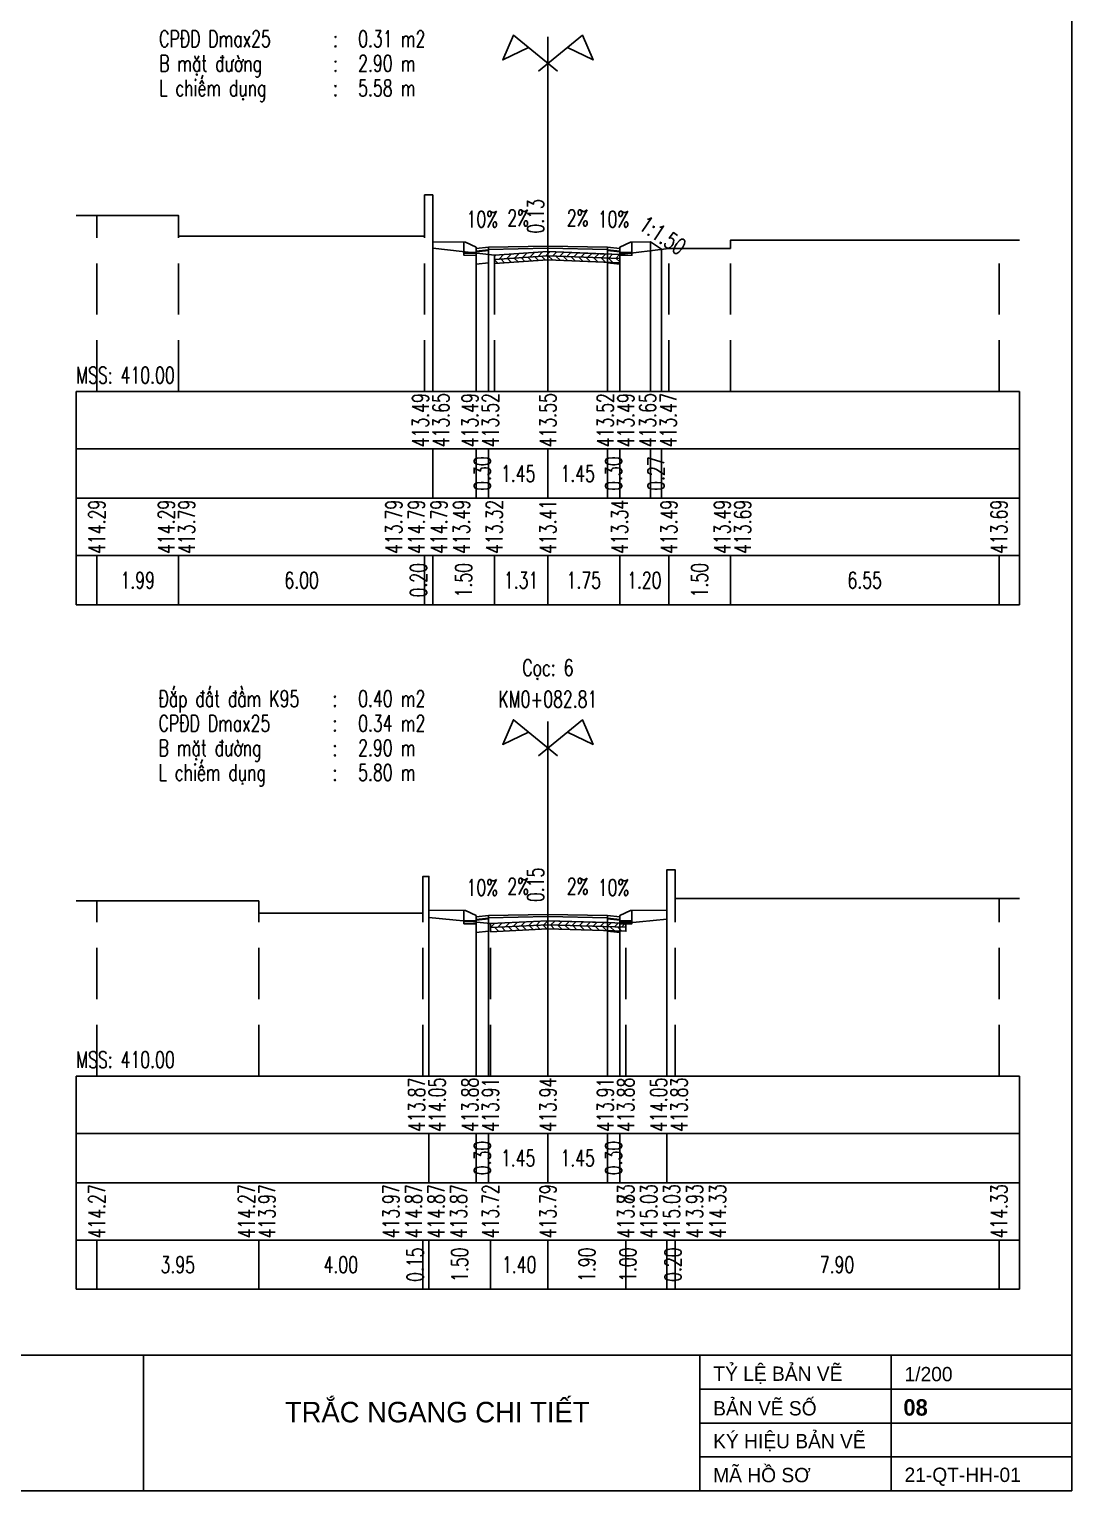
# Model space of a CAD drawing. Header units: centimetres. Extents: x 8901 to 10871, y -7016 to -5464.
# Drawn here: x 9001.39 to 9026.81, y -6271.06 to -6235.43 of the extents above; entities that cross this region are included whole.
import ezdxf
from ezdxf.enums import TextEntityAlignment as Align

# ---------------------------------------------------------------- set-up
doc = ezdxf.new("R2010")
doc.units = ezdxf.units.CM
doc.header["$LTSCALE"] = 10
doc.header["$MEASUREMENT"] = 0
doc.linetypes.add('HIDDEN2', pattern=[0.1875, 0.125, -0.0625])
for name, color, linetype in [('25', 8, 'Continuous'), ('AoDuongCu1', 1, 'Continuous'), ('AoDuongCu2', 2, 'Continuous'), ('BTN', 8, 'Continuous'), ('BTXM', 8, 'Continuous'), ('CONGDUNG', 7, 'Continuous'), ('CP1', 7, 'Continuous'), ('DA DAM', 6, 'Continuous'), ('DAU_CO', 3, 'Continuous'), ('diendientich', 3, 'Continuous'), ('DienTKTN', 2, 'Continuous'), ('DuongdongTK', 2, 'Continuous'), ('entdauco', 3, 'Continuous'), ('enttntunhien', 3, 'Continuous'), ('K-TEN', 30, 'Continuous'), ('KHUNGTEN', 1, 'Continuous'), ('KTTN$0$KHUNGTEN', 1, 'Continuous'), ('linedongtn', 8, 'Continuous'), ('Mat duong 1 Phai', 1, 'Continuous'), ('Mat duong 1 Trai', 1, 'Continuous'), ('MSSTracNgang', 5, 'Continuous'), ('plinetntn', 3, 'Continuous'), ('Ranh dan Phai', 4, 'Continuous'), ('Ranh dan Trai', 4, 'Continuous'), ('Taluy Phai', 1, 'Continuous'), ('Taluy Trai', 1, 'Continuous'), ('Via he Phai', 3, 'Continuous'), ('Via he Trai', 3, 'Continuous'), ('VUA', 7, 'Continuous')]:
    doc.layers.add(name, color=color, linetype=linetype)
doc.styles.add('BTHHG', font='Vnromanc.shx')
doc.styles.add('CHUSO', font='Vnsimple.shx', dxfattribs={"width": 0.7})
doc.styles.add('CHUSO_TK', font='Vnsimple.shx', dxfattribs={"width": 0.7})
doc.styles.add('Khung ten', font='VHAVANB_3.TTF')
doc.styles.add('KTTN$0$Khung ten', font='VHAVANB_3.TTF')
doc.styles.add('TENCOC', font='vnsimple.shx', dxfattribs={"width": 0.7})
pattern_1 = [(45, (-52.15636, 0), (-0.0883883476, 0.0883883476), [])]
pattern_2 = [(135, (-52.15636, 0), (-0.0883883476, -0.0883883476), [])]

# ---------------------------------------------------------------- blocks, each defined once
blk = doc.blocks.new('DauCo')
at = {"layer": 'DAU_CO', "linetype": 'Continuous'}
blk.add_line((0, 0), (0, 1.292), dxfattribs=at)
for points in [[(0.466, -0.381), (-1.683, 1.376), (-2.203, 0.173), (-0.947, 0.774)], [(-0.466, -0.381), (1.683, 1.376), (2.203, 0.173), (0.947, 0.774)]]:
    blk.add_lwpolyline(points, dxfattribs=at)
blk = doc.blocks.new('Khung_TN_16-DH-01')
at = {"layer": 'KHUNGTEN', "color": 10}
blk.add_lwpolyline([(0, 0), (76, 0), (76, 56), (0, 56)], close=True, dxfattribs=at)
at = {"layer": 'KTTN$0$KHUNGTEN', "color": 7}
for p, q in [((53.366, 0), (53.366, 3.305)), ((66.929, 0), (66.929, 3.305)), ((71.596, 0), (71.596, 3.305))]:
    blk.add_line(p, q, dxfattribs=at)
at = {"layer": 'KTTN$0$KHUNGTEN', "color": 4}
blk.add_lwpolyline([(0, 3.305), (76, 3.305), (76, 0), (0, 0), (0, 3.305)], dxfattribs=at)
at = {"layer": 'KTTN$0$KHUNGTEN', "color": 7}
for points in [[(66.929, 2.479), (76, 2.479)], [(66.929, 1.652), (76, 1.652)], [(66.929, 0.826), (76, 0.826)]]:
    blk.add_lwpolyline(points, dxfattribs=at)
at = {"layer": 'KHUNGTEN', "color": 7, "style": 'Khung ten'}
blk.add_text('tr¾c ngang chi tiÕt', height=0.5, dxfattribs=at).set_placement((60.527, 1.918), align=Align.MIDDLE_CENTER)
at = {"layer": 'KTTN$0$KHUNGTEN', "color": 7, "style": 'KTTN$0$Khung ten'}
for s, p in [('tû lÖ b¶n vÏ', (67.26, 2.855)), ('1/200', (71.922, 2.844)), ('b¶n vÏ sè', (67.255, 2.011)), ('Ký hiÖu b¶n vÏ', (67.255, 1.21)), ('m· hå s¬', (67.255, 0.383)), ('21-QT-hh-01', (71.922, 0.389))]:
    blk.add_text(s, height=0.35, dxfattribs=at).set_placement(p, align=Align.MIDDLE_LEFT)

msp = doc.modelspace()

# ---------------------------------------------------------------- hatches: boundary and pattern name
at = {"layer": 'AoDuongCu1'}
h = msp.add_hatch(dxfattribs=at)
h.set_pattern_fill('ANSI31', color=8, style=0)
h.set_pattern_definition(pattern_1)
h.paths.add_polyline_path([(9012.72778, -6240.94129), (9014.03428, -6240.85129), (9015.78428, -6240.92279), (9015.78428, -6241.02279), (9014.03428, -6240.95129), (9012.72778, -6241.04129)])
h = msp.add_hatch(dxfattribs=at)
h.set_pattern_fill('ANSI31', color=8, style=0)
h.set_pattern_definition(pattern_1)
h.paths.add_polyline_path([(9012.63428, -6257.23346), (9014.03428, -6257.16646), (9015.93428, -6257.22286), (9015.93428, -6257.32286), (9014.03428, -6257.26646), (9012.63428, -6257.33346)])
at = {"layer": 'AoDuongCu2'}
h = msp.add_hatch(dxfattribs=at)
h.set_pattern_fill('ANSI31', color=8, angle=90, style=0)
h.set_pattern_definition(pattern_2)
h.paths.add_polyline_path([(9012.72778, -6241.04129), (9014.03428, -6240.95129), (9015.78428, -6241.02279), (9015.78428, -6241.12279), (9014.03428, -6241.05129), (9012.72778, -6241.14129)])
h = msp.add_hatch(dxfattribs=at)
h.set_pattern_fill('ANSI31', color=8, angle=90, style=0)
h.set_pattern_definition(pattern_2)
h.paths.add_polyline_path([(9012.63428, -6257.33346), (9014.03428, -6257.26646), (9015.93428, -6257.32286), (9015.93428, -6257.42286), (9014.03428, -6257.36646), (9012.63428, -6257.43346)])

# ---------------------------------------------------------------- linework, layer by layer
at = {"layer": '25', "color": 8}
for points in [[(9012.58428, -6240.74677), (9012.58428, -6240.92503), (9012.72778, -6240.94129), (9014.03428, -6240.85129), (9014.03428, -6240.71777)], [(9014.03428, -6240.71777), (9014.03428, -6240.85129), (9015.48428, -6240.91054), (9015.48428, -6240.74677)], [(9012.58428, -6257.0414), (9012.58428, -6257.22846), (9012.63428, -6257.23346), (9014.03428, -6257.16646), (9014.03428, -6257.0124)], [(9014.03428, -6257.0124), (9014.03428, -6257.16646), (9015.48428, -6257.2095), (9015.48428, -6257.0414)]]:
    msp.add_lwpolyline(points, dxfattribs=at)
at = {"layer": 'AoDuongCu1', "color": 8}
for points in [[(9012.72778, -6241.04129), (9014.03428, -6240.95129), (9015.78428, -6241.02279)], [(9012.63428, -6257.33346), (9014.03428, -6257.26646), (9015.93428, -6257.32286)]]:
    msp.add_lwpolyline(points, dxfattribs=at)
at = {"layer": 'AoDuongCu2', "color": 8}
for points in [[(9012.72778, -6240.94129), (9012.72778, -6241.14129), (9014.03428, -6241.05129), (9015.78428, -6241.12279), (9015.78428, -6240.92279)], [(9012.63428, -6257.23346), (9012.63428, -6257.43346), (9014.03428, -6257.36646), (9015.93428, -6257.42286), (9015.93428, -6257.22286)]]:
    msp.add_lwpolyline(points, dxfattribs=at)
at = {"layer": 'BTN', "color": 8}
for points in [[(9012.58428, -6240.79677), (9014.03428, -6240.76777)], [(9014.03428, -6240.76777), (9015.48428, -6240.79677)], [(9012.58428, -6257.0914), (9014.03428, -6257.0624)], [(9014.03428, -6257.0624), (9015.48428, -6257.0914)]]:
    msp.add_lwpolyline(points, dxfattribs=at)
at = {"layer": 'BTXM', "color": 8}
for points in [[(9011.98428, -6240.87227), (9012.28428, -6240.87677)], [(9012.28428, -6240.83677), (9012.58428, -6240.80677)], [(9015.48428, -6240.80677), (9015.78428, -6240.83677)], [(9015.78428, -6240.87677), (9016.08428, -6240.87227)], [(9012.28428, -6257.1314), (9012.58428, -6257.1014)], [(9015.48428, -6257.1014), (9015.78428, -6257.1314)], [(9011.98428, -6257.1669), (9012.28428, -6257.1714)], [(9015.78428, -6257.1714), (9016.08428, -6257.1669)]]:
    msp.add_lwpolyline(points, dxfattribs=at)
at = {"layer": 'CP1', "color": 7}
for points in [[(9012.28428, -6240.77677), (9012.28428, -6240.94677), (9012.28428, -6241.15677), (9012.58428, -6241.12677), (9012.58428, -6240.74677)], [(9015.48428, -6240.74677), (9015.48428, -6241.12677), (9015.78428, -6241.15677), (9015.78428, -6240.94677), (9015.78428, -6240.77677)], [(9012.28428, -6257.0714), (9012.28428, -6257.2414), (9012.28428, -6257.4514), (9012.58428, -6257.4214), (9012.58428, -6257.0414)], [(9015.48428, -6257.0414), (9015.48428, -6257.4214), (9015.78428, -6257.4514), (9015.78428, -6257.2414), (9015.78428, -6257.0714)]]:
    msp.add_lwpolyline(points, dxfattribs=at)
at = {"layer": 'DA DAM', "color": 6}
for points in [[(9011.98428, -6240.62227), (9011.98428, -6240.94227), (9012.28428, -6240.94677), (9012.28428, -6240.77677)], [(9015.78428, -6240.77677), (9015.78428, -6240.94677), (9016.08428, -6240.94227), (9016.08428, -6240.62227)], [(9011.98428, -6256.9169), (9011.98428, -6257.2369), (9012.28428, -6257.2414), (9012.28428, -6257.0714)], [(9015.78428, -6257.0714), (9015.78428, -6257.2414), (9016.08428, -6257.2369), (9016.08428, -6256.9169)]]:
    msp.add_lwpolyline(points, dxfattribs=at)
at = {"layer": 'DienTKTN', "color": 2}
for p, q in [((9011.22778, -6245.66329), (9011.22778, -6246.86329)), ((9012.28428, -6245.66329), (9012.28428, -6246.86329)), ((9012.58428, -6245.66329), (9012.58428, -6246.86329)), ((9014.03428, -6245.66329), (9014.03428, -6246.86329)), ((9015.48428, -6245.66329), (9015.48428, -6246.86329)), ((9015.78428, -6245.66329), (9015.78428, -6246.86329)), ((9016.53428, -6245.66329), (9016.53428, -6246.86329)), ((9016.80399, -6245.66329), (9016.80399, -6246.86329)), ((9011.13428, -6262.35146), (9011.13428, -6263.55146)), ((9012.28428, -6262.35146), (9012.28428, -6263.55146)), ((9012.58428, -6262.35146), (9012.58428, -6263.55146)), ((9014.03428, -6262.35146), (9014.03428, -6263.55146)), ((9015.48428, -6262.35146), (9015.48428, -6263.55146)), ((9015.78428, -6262.35146), (9015.78428, -6263.55146)), ((9016.93428, -6262.35146), (9016.93428, -6263.55146))]:
    msp.add_line(p, q, dxfattribs=at)
at = {"layer": 'DienTKTN'}
for points in [[(9012.892, -6240.516, 0, 0, 0), (9012.41438, -6240.56376, 0.13, 0, 0), (9011.97656, -6240.60755, 0, 0, 0)], [(9013.76919, -6240.52308, 0, 0, 0), (9013.28928, -6240.53267, 0.13, 0, 0), (9012.84937, -6240.54147, 0, 0, 0)], [(9014.29937, -6240.52308, 0, 0, 0), (9014.77928, -6240.53267, 0.13, 0, 0), (9015.21919, -6240.54147, 0, 0, 0)], [(9015.17656, -6240.516, 0, 0, 0), (9015.65418, -6240.56376, 0.13, 0, 0), (9016.092, -6240.60755, 0, 0, 0)], [(9012.892, -6256.81063, 0, 0, 0), (9012.41438, -6256.85839, 0.13, 0, 0), (9011.97656, -6256.90218, 0, 0, 0)], [(9015.17656, -6256.81063, 0, 0, 0), (9015.65418, -6256.85839, 0.13, 0, 0), (9016.092, -6256.90218, 0, 0, 0)], [(9013.76919, -6256.81771, 0, 0, 0), (9013.28928, -6256.8273, 0.13, 0, 0), (9012.84937, -6256.8361, 0, 0, 0)], [(9014.29937, -6256.81771, 0, 0, 0), (9014.77928, -6256.8273, 0.13, 0, 0), (9015.21919, -6256.8361, 0, 0, 0)]]:
    msp.add_lwpolyline(points, format="xyseb", dxfattribs=at)
at = {"layer": 'DuongdongTK'}
for p, q in [((9011.22778, -6240.61093), (9011.22778, -6244.26329)), ((9016.53428, -6240.61552), (9016.53428, -6244.26329)), ((9012.28428, -6240.77677), (9012.28428, -6244.26329)), ((9012.58428, -6240.74677), (9012.58428, -6244.26329)), ((9014.03428, -6240.71777), (9014.03428, -6244.26329)), ((9015.48428, -6240.74677), (9015.48428, -6244.26329)), ((9015.78428, -6240.77677), (9015.78428, -6244.26329)), ((9016.80399, -6240.79533), (9016.80399, -6244.26329)), ((9011.13428, -6256.90415), (9011.13428, -6260.95146)), ((9012.28428, -6257.0714), (9012.28428, -6260.95146)), ((9012.58428, -6257.0414), (9012.58428, -6260.95146)), ((9014.03428, -6257.0124), (9014.03428, -6260.95146)), ((9015.48428, -6257.0414), (9015.48428, -6260.95146)), ((9015.78428, -6257.0714), (9015.78428, -6260.95146)), ((9016.93428, -6256.90415), (9016.93428, -6260.95146))]:
    msp.add_line(p, q, dxfattribs=at)
at = {"layer": 'entdauco'}
for p, q in [((9014.03428, -6240.85129), (9014.03428, -6236.26329)), ((9014.03428, -6257.16646), (9014.03428, -6252.95146))]:
    msp.add_line(p, q, dxfattribs=at)
at = {"layer": 'enttntunhien'}
for p, q in [((9002.53428, -6244.26329), (9025.53428, -6244.26329)), ((9002.53428, -6244.26329), (9002.53428, -6249.46329)), ((9025.53428, -6244.26329), (9025.53428, -6249.46329)), ((9002.53428, -6245.66329), (9025.53428, -6245.66329)), ((9002.53428, -6246.86329), (9025.53428, -6246.86329)), ((9002.53428, -6248.26329), (9025.53428, -6248.26329)), ((9002.53428, -6249.46329), (9025.53428, -6249.46329)), ((9002.53428, -6260.95146), (9025.53428, -6260.95146)), ((9002.53428, -6260.95146), (9002.53428, -6266.15146)), ((9025.53428, -6260.95146), (9025.53428, -6266.15146)), ((9002.53428, -6262.35146), (9025.53428, -6262.35146)), ((9002.53428, -6263.55146), (9025.53428, -6263.55146)), ((9002.53428, -6264.95146), (9025.53428, -6264.95146)), ((9002.53428, -6266.15146), (9025.53428, -6266.15146))]:
    msp.add_line(p, q, dxfattribs=at)
at = {"layer": 'enttntunhien', "color": 3}
for p, q in [((9003.03428, -6248.26329), (9003.03428, -6249.46329)), ((9005.02778, -6248.26329), (9005.02778, -6249.46329)), ((9011.02778, -6248.26329), (9011.02778, -6249.46329)), ((9011.22778, -6248.26329), (9011.22778, -6249.46329)), ((9012.72778, -6248.26329), (9012.72778, -6249.46329)), ((9014.03428, -6248.26329), (9014.03428, -6249.46329)), ((9015.78428, -6248.26329), (9015.78428, -6249.46329)), ((9016.98428, -6248.26329), (9016.98428, -6249.46329)), ((9018.48428, -6248.26329), (9018.48428, -6249.46329)), ((9025.03428, -6248.26329), (9025.03428, -6249.46329)), ((9003.03428, -6264.95146), (9003.03428, -6266.15146)), ((9006.98428, -6264.95146), (9006.98428, -6266.15146)), ((9010.98428, -6264.95146), (9010.98428, -6266.15146)), ((9011.13428, -6264.95146), (9011.13428, -6266.15146)), ((9012.63428, -6264.95146), (9012.63428, -6266.15146)), ((9014.03428, -6264.95146), (9014.03428, -6266.15146)), ((9015.93428, -6264.95146), (9015.93428, -6266.15146)), ((9016.93428, -6264.95146), (9016.93428, -6266.15146)), ((9017.13428, -6264.95146), (9017.13428, -6266.15146)), ((9025.03428, -6264.95146), (9025.03428, -6266.15146))]:
    msp.add_line(p, q, dxfattribs=at)
at = {"layer": 'linedongtn', "linetype": 'HIDDEN2'}
for p, q in [((9011.02778, -6244.26329), (9011.02778, -6239.47129)), ((9011.22778, -6244.26329), (9011.22778, -6239.47129)), ((9003.03428, -6244.26329), (9003.03428, -6239.97129)), ((9005.02778, -6244.26329), (9005.02778, -6239.97129)), ((9005.02778, -6244.26329), (9005.02778, -6240.47129)), ((9011.02778, -6244.26329), (9011.02778, -6240.47129)), ((9018.48428, -6244.26329), (9018.48428, -6240.57279)), ((9025.03428, -6244.26329), (9025.03428, -6240.57279)), ((9011.22778, -6244.26329), (9011.22778, -6240.77129)), ((9012.72778, -6244.26329), (9012.72778, -6240.94129)), ((9014.03428, -6244.26329), (9014.03428, -6240.85129)), ((9015.78428, -6244.26329), (9015.78428, -6240.92279)), ((9016.98428, -6244.26329), (9016.98428, -6240.77279)), ((9018.48428, -6244.26329), (9018.48428, -6240.77279)), ((9016.93428, -6260.95146), (9016.93428, -6255.92286)), ((9017.13428, -6260.95146), (9017.13428, -6255.92286)), ((9010.98428, -6260.95146), (9010.98428, -6256.08346)), ((9011.13428, -6260.95146), (9011.13428, -6256.08346)), ((9003.03428, -6260.95146), (9003.03428, -6256.68346)), ((9006.98428, -6260.95146), (9006.98428, -6256.68346)), ((9017.13428, -6260.95146), (9017.13428, -6256.62286)), ((9025.03428, -6260.95146), (9025.03428, -6256.62286)), ((9006.98428, -6260.95146), (9006.98428, -6256.98346)), ((9010.98428, -6260.95146), (9010.98428, -6256.98346)), ((9011.13428, -6260.95146), (9011.13428, -6257.08346)), ((9017.13428, -6260.95146), (9017.13428, -6257.02286)), ((9012.63428, -6260.95146), (9012.63428, -6257.23346)), ((9014.03428, -6260.95146), (9014.03428, -6257.16646)), ((9015.93428, -6260.95146), (9015.93428, -6257.22286)), ((9016.93428, -6260.95146), (9016.93428, -6257.12286))]:
    msp.add_line(p, q, dxfattribs=at)
at = {"layer": 'Mat duong 1 Phai'}
for points in [[(9014.03428, -6240.71777), (9015.48428, -6240.74677)], [(9014.03428, -6257.0124), (9015.48428, -6257.0414)]]:
    msp.add_lwpolyline(points, dxfattribs=at)
at = {"layer": 'Mat duong 1 Trai'}
for points in [[(9014.03428, -6240.71777), (9012.58428, -6240.74677)], [(9014.03428, -6257.0124), (9012.58428, -6257.0414)]]:
    msp.add_lwpolyline(points, dxfattribs=at)
at = {"layer": 'plinetntn'}
for points in [[(9002.53428, -6239.97129), (9003.03428, -6239.97129), (9005.02778, -6239.97129), (9005.02778, -6240.47129), (9011.02778, -6240.47129), (9011.02778, -6239.47129), (9011.22778, -6239.47129), (9011.22778, -6240.77129), (9012.72778, -6240.94129), (9014.03428, -6240.85129), (9015.78428, -6240.92279), (9016.98428, -6240.77279), (9018.48428, -6240.77279), (9018.48428, -6240.57279), (9025.03428, -6240.57279), (9025.53428, -6240.57279)], [(9002.53428, -6256.68346), (9003.03428, -6256.68346), (9006.98428, -6256.68346), (9006.98428, -6256.98346), (9010.98428, -6256.98346), (9010.98428, -6256.08346), (9011.13428, -6256.08346), (9011.13428, -6257.08346), (9012.63428, -6257.23346), (9014.03428, -6257.16646), (9015.93428, -6257.22286), (9016.93428, -6257.12286), (9016.93428, -6255.92286), (9017.13428, -6255.92286), (9017.13428, -6257.02286), (9017.13428, -6256.62286), (9025.03428, -6256.62286), (9025.53428, -6256.62286)]]:
    msp.add_lwpolyline(points, dxfattribs=at)
at = {"layer": 'Ranh dan Phai'}
for points in [[(9015.48428, -6240.74677), (9015.78428, -6240.77677)], [(9015.48428, -6257.0414), (9015.78428, -6257.0714)]]:
    msp.add_lwpolyline(points, dxfattribs=at)
at = {"layer": 'Ranh dan Trai'}
for points in [[(9012.58428, -6240.74677), (9012.28428, -6240.77677)], [(9012.58428, -6257.0414), (9012.28428, -6257.0714)]]:
    msp.add_lwpolyline(points, dxfattribs=at)
at = {"layer": 'Taluy Phai'}
for points in [[(9016.53428, -6240.61552), (9016.80399, -6240.79533)], [(9016.93428, -6256.90415), (9016.93428, -6257.12286)]]:
    msp.add_lwpolyline(points, dxfattribs=at)
at = {"layer": 'Taluy Trai'}
for points in [[(9011.22778, -6240.61093), (9011.22778, -6240.77129)], [(9011.13428, -6256.90415), (9011.13428, -6257.08346)]]:
    msp.add_lwpolyline(points, dxfattribs=at)
at = {"layer": 'Via he Phai'}
for points in [[(9015.78428, -6240.77677), (9015.78428, -6240.74677), (9016.04428, -6240.62287), (9016.53428, -6240.61552)], [(9015.78428, -6257.0714), (9015.78428, -6257.0414), (9016.04428, -6256.9175), (9016.93428, -6256.90415)]]:
    msp.add_lwpolyline(points, dxfattribs=at)
at = {"layer": 'Via he Trai'}
for points in [[(9012.28428, -6240.77677), (9012.28428, -6240.74677), (9012.02428, -6240.62287), (9011.22778, -6240.61093)], [(9012.28428, -6257.0714), (9012.28428, -6257.0414), (9012.02428, -6256.9175), (9011.13428, -6256.90415)]]:
    msp.add_lwpolyline(points, dxfattribs=at)
at = {"layer": 'VUA', "color": 8}
for points in [[(9011.98428, -6240.89227), (9012.28428, -6240.89677)], [(9015.78428, -6240.89677), (9016.08428, -6240.89227)], [(9011.98428, -6257.1869), (9012.28428, -6257.1914)], [(9015.78428, -6257.1914), (9016.08428, -6257.1869)]]:
    msp.add_lwpolyline(points, dxfattribs=at)
at = {"layer": 'VUA', "color": 7}
for points in [[(9012.28428, -6240.85677), (9012.58428, -6240.82677)], [(9015.48428, -6240.82677), (9015.78428, -6240.85677)], [(9012.28428, -6257.1514), (9012.58428, -6257.1214)], [(9015.48428, -6257.1214), (9015.78428, -6257.1514)]]:
    msp.add_lwpolyline(points, dxfattribs=at)

# ---------------------------------------------------------------- block references
at = {"layer": 'CONGDUNG'}
msp.add_blockref('Khung_TN_16-DH-01', (8950.80816, -6271.06266), dxfattribs=at)
at = {"layer": 'entdauco', "xscale": 0.5, "yscale": 0.5}
for p in [(9014.03428, -6236.26329), (9014.03428, -6252.95146)]:
    msp.add_blockref('DauCo', p, dxfattribs=at)

# ---------------------------------------------------------------- texts
at = {"layer": 'diendientich', "style": 'CHUSO', "width": 0.7}
for s, p in [('CP§D Dmax25', (9004.55428, -6235.86329)), (':', (9008.79428, -6235.86329)), ('m2', (9010.44761, -6235.86329)), ('B mÆt ®\xadêng', (9004.55428, -6236.46329)), (':', (9008.79428, -6236.46329)), ('m', (9010.44761, -6236.46329)), ('L chiÕm dông', (9004.55428, -6237.06329)), (':', (9008.79428, -6237.06329)), ('m', (9010.44761, -6237.06329)), ('§¾p ®Êt ®Çm K95', (9004.54095, -6251.95146)), (':', (9008.78095, -6251.95146)), ('m2', (9010.44761, -6251.95146)), ('CP§D Dmax25', (9004.54095, -6252.55146)), (':', (9008.78095, -6252.55146)), ('m2', (9010.44761, -6252.55146)), ('B mÆt ®\xadêng', (9004.54095, -6253.15146)), (':', (9008.78095, -6253.15146)), ('m', (9010.44761, -6253.15146)), ('L chiÕm dông', (9004.54095, -6253.75146)), (':', (9008.78095, -6253.75146)), ('m', (9010.44761, -6253.75146))]:
    msp.add_text(s, height=0.4, dxfattribs=at).set_placement(p)
for s, p in [('0.31', (9010.24761, -6235.86329)), ('2.90', (9010.24761, -6236.46329)), ('5.58', (9010.24761, -6237.06329)), ('0.40', (9010.24761, -6251.95146)), ('0.34', (9010.24761, -6252.55146)), ('2.90', (9010.24761, -6253.15146)), ('5.80', (9010.24761, -6253.75146))]:
    msp.add_text(s, height=0.4, dxfattribs=at).set_placement(p, align=Align.RIGHT)
at = {"layer": 'DienTKTN', "color": 2, "style": 'CHUSO_TK', "width": 0.7}
for s, p in [('0.13', (9013.93428, -6240.41329)), ('0.15', (9013.93428, -6256.71146))]:
    msp.add_text(s, height=0.4, rotation=90, dxfattribs=at).set_placement(p)
at = {"layer": 'DienTKTN', "style": 'CHUSO_TK', "width": 0.7}
for s, p in [('10%%%', (9012.43428, -6240.26177)), ('2%%%', (9013.30928, -6240.23227)), ('2%%%', (9014.75928, -6240.23227)), ('10%%%', (9015.63428, -6240.26177)), ('10%%%', (9012.43428, -6256.5564)), ('2%%%', (9013.30928, -6256.5269)), ('2%%%', (9014.75928, -6256.5269)), ('10%%%', (9015.63428, -6256.5564))]:
    msp.add_text(s, height=0.4, dxfattribs=at).set_placement(p, align=Align.CENTER)
msp.add_text('1:1.50', height=0.4, rotation=326.309932, dxfattribs=at).set_placement((9016.7246, -6240.62222), align=Align.CENTER)
at = {"layer": 'DienTKTN', "color": 2, "style": 'CHUSO_TK', "width": 0.7}
for s, p in [('413.49', (9010.92778, -6244.96329)), ('413.65', (9011.42778, -6244.96329)), ('413.49', (9012.13428, -6244.96329)), ('413.52', (9012.63428, -6244.96329)), ('413.55', (9014.03428, -6244.96329)), ('413.52', (9015.43428, -6244.96329)), ('413.49', (9015.93428, -6244.96329)), ('413.65', (9016.46913, -6244.96329)), ('413.47', (9016.96913, -6244.96329)), ('0.30', (9012.43428, -6246.26329)), ('0.30', (9015.63428, -6246.26329)), ('0.27', (9016.66913, -6246.26329)), ('413.94', (9014.03428, -6261.65146)), ('413.87', (9010.83428, -6261.65146)), ('414.05', (9011.33428, -6261.65146)), ('413.88', (9012.13428, -6261.65146)), ('413.91', (9012.63428, -6261.65146)), ('413.91', (9015.43428, -6261.65146)), ('413.88', (9015.93428, -6261.65146)), ('414.05', (9016.73428, -6261.65146)), ('413.83', (9017.23428, -6261.65146)), ('0.30', (9012.43428, -6262.95146)), ('0.30', (9015.63428, -6262.95146))]:
    msp.add_text(s, height=0.4, rotation=90, dxfattribs=at).set_placement(p, align=Align.MIDDLE)
for p in [(9013.30928, -6246.26329), (9014.75928, -6246.26329), (9013.30928, -6262.95146), (9014.75928, -6262.95146)]:
    msp.add_text('1.45', height=0.4, dxfattribs=at).set_placement(p, align=Align.MIDDLE)
at = {"layer": 'entdauco', "style": 'TENCOC', "width": 0.7}
for s, p in [('Cäc: 6', (9014.03428, -6251.04329)), ('KM0+082.81', (9014.03428, -6251.76329))]:
    msp.add_text(s, height=0.4, dxfattribs=at).set_placement(p, align=Align.MIDDLE)
at = {"layer": 'enttntunhien', "color": 3, "style": 'CHUSO', "width": 0.7}
for s, p in [('414.29', (9003.03428, -6247.56329)), ('414.29', (9004.72778, -6247.56329)), ('413.79', (9005.22778, -6247.56329)), ('413.79', (9010.27778, -6247.56329)), ('414.79', (9010.82778, -6247.56329)), ('414.79', (9011.37778, -6247.56329)), ('413.49', (9011.92778, -6247.56329)), ('413.32', (9012.72778, -6247.56329)), ('413.41', (9014.03428, -6247.56329)), ('413.34', (9015.78428, -6247.56329)), ('413.49', (9016.98428, -6247.56329)), ('413.49', (9018.28428, -6247.56329)), ('413.69', (9018.78428, -6247.56329)), ('413.69', (9025.03428, -6247.56329)), ('0.20', (9010.87778, -6248.86329)), ('1.50', (9011.97778, -6248.86329)), ('1.50', (9017.73428, -6248.86329)), ('414.27', (9003.03428, -6264.25146)), ('414.27', (9006.68428, -6264.25146)), ('413.97', (9007.18428, -6264.25146)), ('413.97', (9010.20928, -6264.25146)), ('414.87', (9010.75928, -6264.25146)), ('414.87', (9011.30928, -6264.25146)), ('413.87', (9011.85928, -6264.25146)), ('413.72', (9012.63428, -6264.25146)), ('413.79', (9014.03428, -6264.25146)), ('413.73', (9015.93428, -6264.25146)), ('413.83', (9015.93428, -6264.25146)), ('415.03', (9016.49428, -6264.25146)), ('415.03', (9017.05428, -6264.25146)), ('413.93', (9017.61428, -6264.25146)), ('414.33', (9018.17428, -6264.25146)), ('414.33', (9025.03428, -6264.25146)), ('0.15', (9010.79678, -6265.55146)), ('1.50', (9011.88428, -6265.55146)), ('1.90', (9014.98428, -6265.55146)), ('1.00', (9015.98428, -6265.55146)), ('0.20', (9017.08428, -6265.55146))]:
    msp.add_text(s, height=0.4, rotation=90, dxfattribs=at).set_placement(p, align=Align.MIDDLE)
for s, p in [('1.99', (9004.03103, -6248.86329)), ('6.00', (9008.02778, -6248.86329)), ('1.31', (9013.38103, -6248.86329)), ('1.75', (9014.90928, -6248.86329)), ('1.20', (9016.38428, -6248.86329)), ('6.55', (9021.75928, -6248.86329)), ('3.95', (9005.00928, -6265.55146)), ('4.00', (9008.98428, -6265.55146)), ('1.40', (9013.33428, -6265.55146)), ('7.90', (9021.08428, -6265.55146))]:
    msp.add_text(s, height=0.4, dxfattribs=at).set_placement(p, align=Align.MIDDLE)
at = {"layer": 'K-TEN', "color": 0, "lineweight": -2, "insert": (9022.70227, -6269.03402), "char_height": 0.4, "width": 21.6079522, "attachment_point": 4, "style": 'BTHHG'}
msp.add_mtext('{\\f.VnAvantH|b1|i0|c0|p34;08}', dxfattribs=at)
at = {"layer": 'MSSTracNgang', "color": 3, "style": 'CHUSO', "width": 0.7}
for p in [(9002.53428, -6244.06329), (9002.53428, -6260.75146)]:
    msp.add_text('MSS: 410.00', height=0.4, dxfattribs=at).set_placement(p)

doc.saveas('drawing.dxf')
